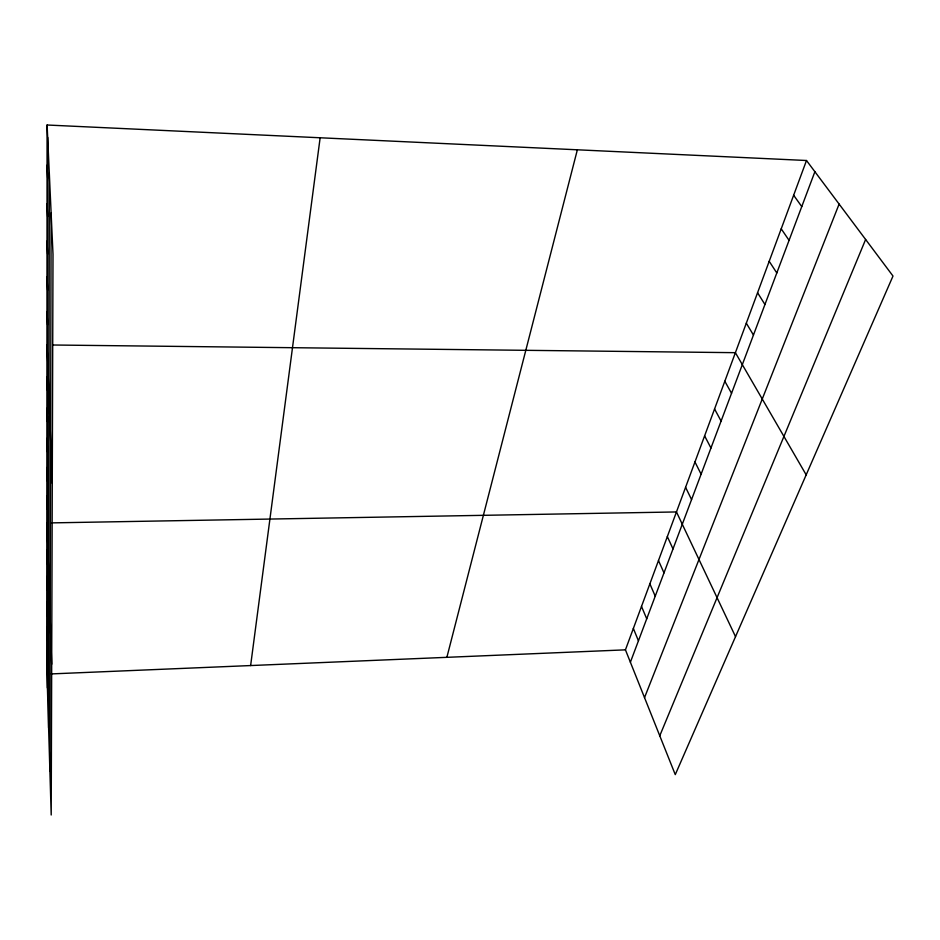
<?xml version="1.0" encoding="UTF-8"?>
<svg xmlns="http://www.w3.org/2000/svg" width="940" height="940" viewBox="0 0 940 940"><rect width="100%" height="100%" fill="white"/><g stroke="black" fill="none" stroke-linecap="round" stroke-linejoin="round"><path stroke-width="1.41" d="M47.106 125.008L47 674.086L51.206 814.992L53.004 254.293L47.106 125.008L806.496 160.505L893 276.043L675.273 774.619L625.441 649.846L806.496 160.505M47.411 687.962L47.67 137.369M48.598 727.772L49.315 173.289M49.891 770.906L51.124 212.945M250.628 665.555L320.14 137.769M446.876 657.33L577.36 149.801M630.388 662.23L814.886 171.714M644.523 697.633L839.115 204.074M659.763 735.797L865.623 239.477M51.359 673.909L625.441 649.846M51.289 522.887L676.459 511.947L735.527 636.65M52.899 345.004L735.397 352.676L806.179 474.841M793.654 195.25L801.761 206.612M781.222 228.831L789.071 240.346M769.202 261.308L776.804 272.953M757.57 292.74L764.937 304.501M746.313 323.184L753.457 335.051M724.822 381.252L731.543 393.296M714.565 408.971L721.086 421.085M704.612 435.866L710.957 448.039M694.954 461.975L701.111 474.195M685.577 487.32L691.558 499.575M667.341 536.599L673.005 548.913M658.482 560.534L663.993 572.883M649.869 583.811L655.227 596.172M641.503 606.429L646.72 618.802M633.36 628.437L638.436 640.81M47.094 165.182L47.646 177.778M47.094 203.851L47.635 216.647M47.082 241.087L47.611 254.059M47.071 276.959L47.599 290.084M47.071 311.551L47.587 324.817M47.059 344.933L52.276 483.207M47.059 377.163L47.552 390.652M47.047 408.301L47.541 421.884M47.047 438.404L47.529 452.058M47.035 467.509L47.505 481.221M47.035 495.686L47.494 509.445M47.024 522.969L51.688 664.239M47.024 550.182L47.47 564.012M47.024 576.526L47.458 590.39M47.012 602.058L47.447 615.935M47.012 626.804L47.435 640.692M47 650.809L47.423 664.686"/></g></svg>
